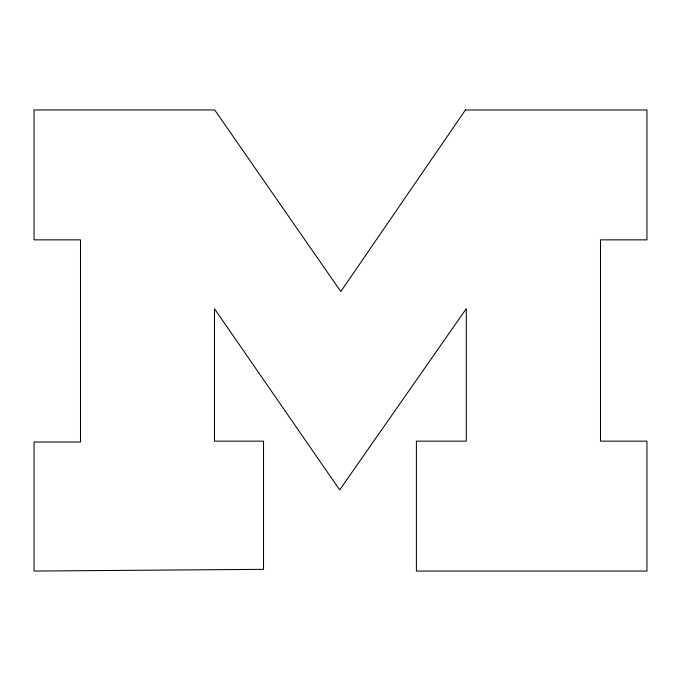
<?xml version="1.0" encoding="UTF-8"?>
<svg xmlns="http://www.w3.org/2000/svg" width="681" height="681" viewBox="0 0 681 681"><rect width="100%" height="100%" fill="white"/><g stroke="black" fill="none" stroke-linecap="round" stroke-linejoin="round"><path stroke-width="1.02" d="M465.429 109.973L340.815 291.545L214.702 109.947L34.05 109.947L34.05 239.848L80.503 239.848L80.503 442.012L34.05 442.012L34.05 571.053L263.521 569.333L263.521 441.152L214.481 441.152L214.481 308.731L339.683 489.911L466.298 308.672L466.298 441.152L416.397 441.152L416.397 571.053L646.95 571.053L646.95 441.152L600.497 441.152L600.497 239.848L646.95 239.848L646.95 109.973L465.429 109.973"/></g></svg>
